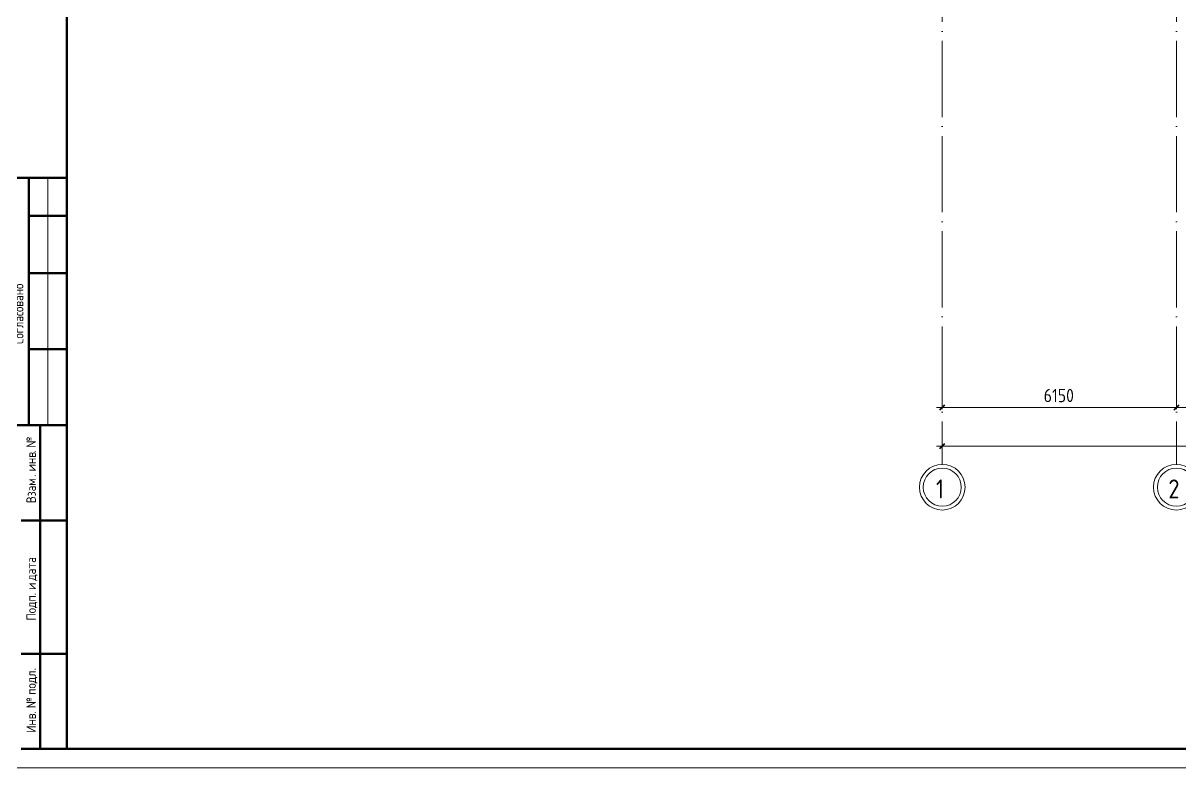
# Model space of a CAD drawing. Header units: millimetres. Extents: x -88595 to 880822, y -1054509 to -148035.
# Drawn here: x 360114 to 390505, y -304452 to -284886 of the extents above; entities that cross this region are included whole.
import ezdxf

# ---------------------------------------------------------------- set-up
doc = ezdxf.new("R2010")
doc.units = ezdxf.units.MM
doc.linetypes.add('ADSK_Линия сетки', pattern=[25, 20, -2.5, 0, -2.5])
for name, color, linetype, lineweight in [('Оборудование', 7, 'Continuous', 18), ('Оси', 7, 'Continuous', 9), ('Основные надписи', 7, 'Continuous', 30), ('Размеры', 7, 'Continuous', 9), ('Тонкие линии', 7, 'Continuous', 18)]:
    doc.layers.add(name, color=color, linetype=linetype, lineweight=lineweight)
doc.styles.add('GOST Common', font='GOST_Common.ttf', dxfattribs={"height": 250})
doc.styles.add('GOST Common_1', font='GOST_Common.ttf', dxfattribs={"width": 0.9, "height": 500})
doc.styles.add('GOST Common_4', font='GOST_Common.ttf', dxfattribs={"width": 0.9, "height": 3.5})

# ---------------------------------------------------------------- blocks, each defined once
blk = doc.blocks.new('ADSK_Рамка - Форма 3-3616731-План подвала_')
at = {"layer": 'Основные надписи', "lineweight": 50}
for p, q in [((-1361, 687.5), (-1361, -143.5)), ((-1376, 6.5), (-1361, 6.5)), ((-1371, 6.5), (-1371, -58.5)), ((-1371, -3.5), (-1361, -3.5)), ((-1371, -18.5), (-1361, -18.5)), ((-1371, -38.5), (-1361, -38.5)), ((-1376, -58.5), (-1361, -58.5)), ((-1373, -58.5), (-1361, -58.5)), ((-1368, -58.5), (-1368, -143.5)), ((-1373, -83.5), (-1361, -83.5)), ((-1373, -118.5), (-1361, -118.5)), ((-1373, -143.5), (-1361, -143.5)), ((-1361, -143.5), (-197, -143.5))]:
    blk.add_line(p, q, dxfattribs=at)
at = {"layer": 'Тонкие линии', "lineweight": 20}
for p, q in [((-1366, 6.5), (-1366, -58.5)), ((-192, -148.5), (-1381, -148.5))]:
    blk.add_line(p, q, dxfattribs=at)
at = {"layer": 'Основные надписи', "lineweight": 9, "char_height": 2.5, "attachment_point": 1, "rotation": 90, "style": 'GOST Common_4'}
for s, insert, width in [('Согласовано', (-1374.91, -37.14), 21.5734), ('\\fGOST Common|b0|i0|c204|p34|;\\W.9;№', (-1371.63, -64.35), 3.319), ('инв', (-1371.63, -70.6), 5.8443), ('. ', (-1371.63, -65.78), 1.7316), ('Взам', (-1371.63, -78.94), 8.3696), ('. ', (-1371.63, -72.03), 1.7316), ('дата', (-1371.63, -99.36), 8.7304), ('\\fGOST Common|b0|i0|c204|p34|;\\W.9; ', (-1371.63, -100.13), 0.938), ('\\fGOST Common|b0|i0|c204|p34|;\\W.9;и', (-1371.63, -101.74), 1.9481), ('. ', (-1371.63, -103.17), 1.7316), ('Подп', (-1371.63, -109.78), 8.0089), ('подл', (-1371.63, -129.31), 7.7924), ('\\fGOST Common|b0|i0|c204|p34|;\\W.9;.', (-1371.63, -122.88), 0.7937), ('\\fGOST Common|b0|i0|c204|p34|;\\W.9;№', (-1371.63, -132.82), 3.319), ('\\fGOST Common|b0|i0|c204|p34|;\\W.9; ', (-1371.63, -130.08), 0.938), ('Инв', (-1371.63, -139.25), 6.0608), ('. ', (-1371.63, -134.25), 1.7316)]:
    blk.add_mtext(s, dxfattribs=dict(at, insert=insert, width=width))
blk = doc.blocks.new('3 этаж')
at = {"layer": 'Оси', "linetype": 'ADSK_Линия сетки', "ltscale": 100}
for p, q in [((396144, 661074), (396144, 629948)), ((402294, 661074), (402294, 629948))]:
    blk.add_line(p, q, dxfattribs=at)
at = {"layer": 'Оси', "lineweight": 20}
for centre, radius, start, end in [((396144, 629348), 600, 0, 180), ((396144, 629348), 500, 0, 180), ((402294, 629348), 600, 0, 180), ((402294, 629348), 500, 0, 180), ((396144, 629348), 600, 180, 0), ((396144, 629348), 500, 180, 0), ((402294, 629348), 600, 180, 0), ((402294, 629348), 500, 180, 0)]:
    blk.add_arc(centre, radius, start, end, dxfattribs=at)
at = {"layer": 'Размеры', "lineweight": 20}
for p, q in [((396144, 631445), (396144, 631595)), ((402294, 631445), (402294, 631595)), ((402294, 631445), (402294, 631595)), ((395994, 631445), (402294, 631445)), ((396144, 631445), (396144, 631395)), ((402294, 631445), (402294, 631395)), ((402294, 631445), (407944, 631445)), ((402294, 631445), (402294, 631395)), ((395994, 630427), (463894, 630427)), ((396144, 630427), (396144, 630577)), ((396144, 630427), (396144, 630377))]:
    blk.add_line(p, q, dxfattribs=at)
at = {"layer": 'Размеры', "lineweight": 40}
for p, q in [((396144, 631445), (396215, 631516)), ((402294, 631445), (402365, 631516)), ((402294, 631445), (402365, 631516)), ((396144, 631445), (396073, 631374)), ((402294, 631445), (402223, 631374)), ((402294, 631445), (402223, 631374)), ((396144, 630427), (396073, 630356)), ((396144, 630427), (396215, 630498))]:
    blk.add_line(p, q, dxfattribs=at)
at = {"layer": 'Оси', "style": 'GOST Common', "width": 0.9}
for s, p in [('1', (395977, 629052)), ('2', (402083, 629052))]:
    blk.add_text(s, height=500, dxfattribs=at).set_placement(p)
at = {"layer": 'Размеры', "lineweight": 20, "insert": (398810, 631932), "char_height": 350, "width": 980.83, "attachment_point": 1, "line_spacing_factor": 1.022761, "style": 'GOST Common_1'}
blk.add_mtext('6150', dxfattribs=at)

msp = doc.modelspace()

# ---------------------------------------------------------------- block references
at = {"layer": 'Оборудование', "color": 5, "true_color": 0x0000ff}
msp.add_blockref('3 этаж', (-11881, -926426), dxfattribs=at)
at = {"layer": 'Основные надписи', "lineweight": 9, "xscale": 100, "yscale": 100, "zscale": 100}
msp.add_blockref('ADSK_Рамка - Форма 3-3616731-План подвала_', (497363, -289602), dxfattribs=at)

doc.saveas('drawing.dxf')
